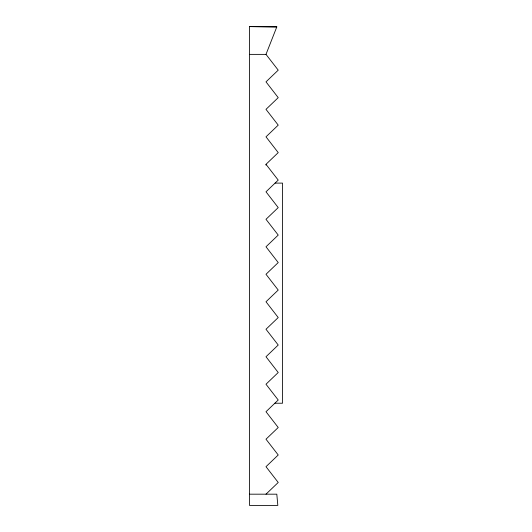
<?xml version="1.0" encoding="UTF-8"?>
<svg xmlns="http://www.w3.org/2000/svg" width="532" height="532" viewBox="0 0 532 532"><rect width="100%" height="100%" fill="white"/><g stroke="black" fill="none" stroke-linecap="round" stroke-linejoin="round"><path stroke-width="0.8" d="M265.993 165.093L265.993 164.328L278.223 152.618L265.993 136.837L278.223 125.126L265.993 109.353L278.223 97.642L265.993 81.862L278.223 70.151L265.993 54.377L276.806 26.886L249.475 26.6L249.475 505.4L277.824 505.4L276.806 494.181L249.475 494.181M265.993 494.181L278.223 482.471L265.993 466.697L278.223 454.986L265.993 439.206L278.223 427.495L265.993 411.721L278.223 400.011L265.993 384.23L278.223 372.52L265.993 356.746L278.223 345.029L265.993 329.255L278.223 317.544L265.993 301.77L278.223 290.053L265.993 274.279L278.223 262.569L265.993 246.788L278.223 235.078L265.993 219.304L278.223 207.593L265.993 191.813L278.223 180.102L265.993 164.328M249.475 26.6L276.806 26.886M249.475 54.377L265.993 54.377M275.091 183.108L282.525 183.108L282.525 403.229L274.858 403.229"/></g></svg>
